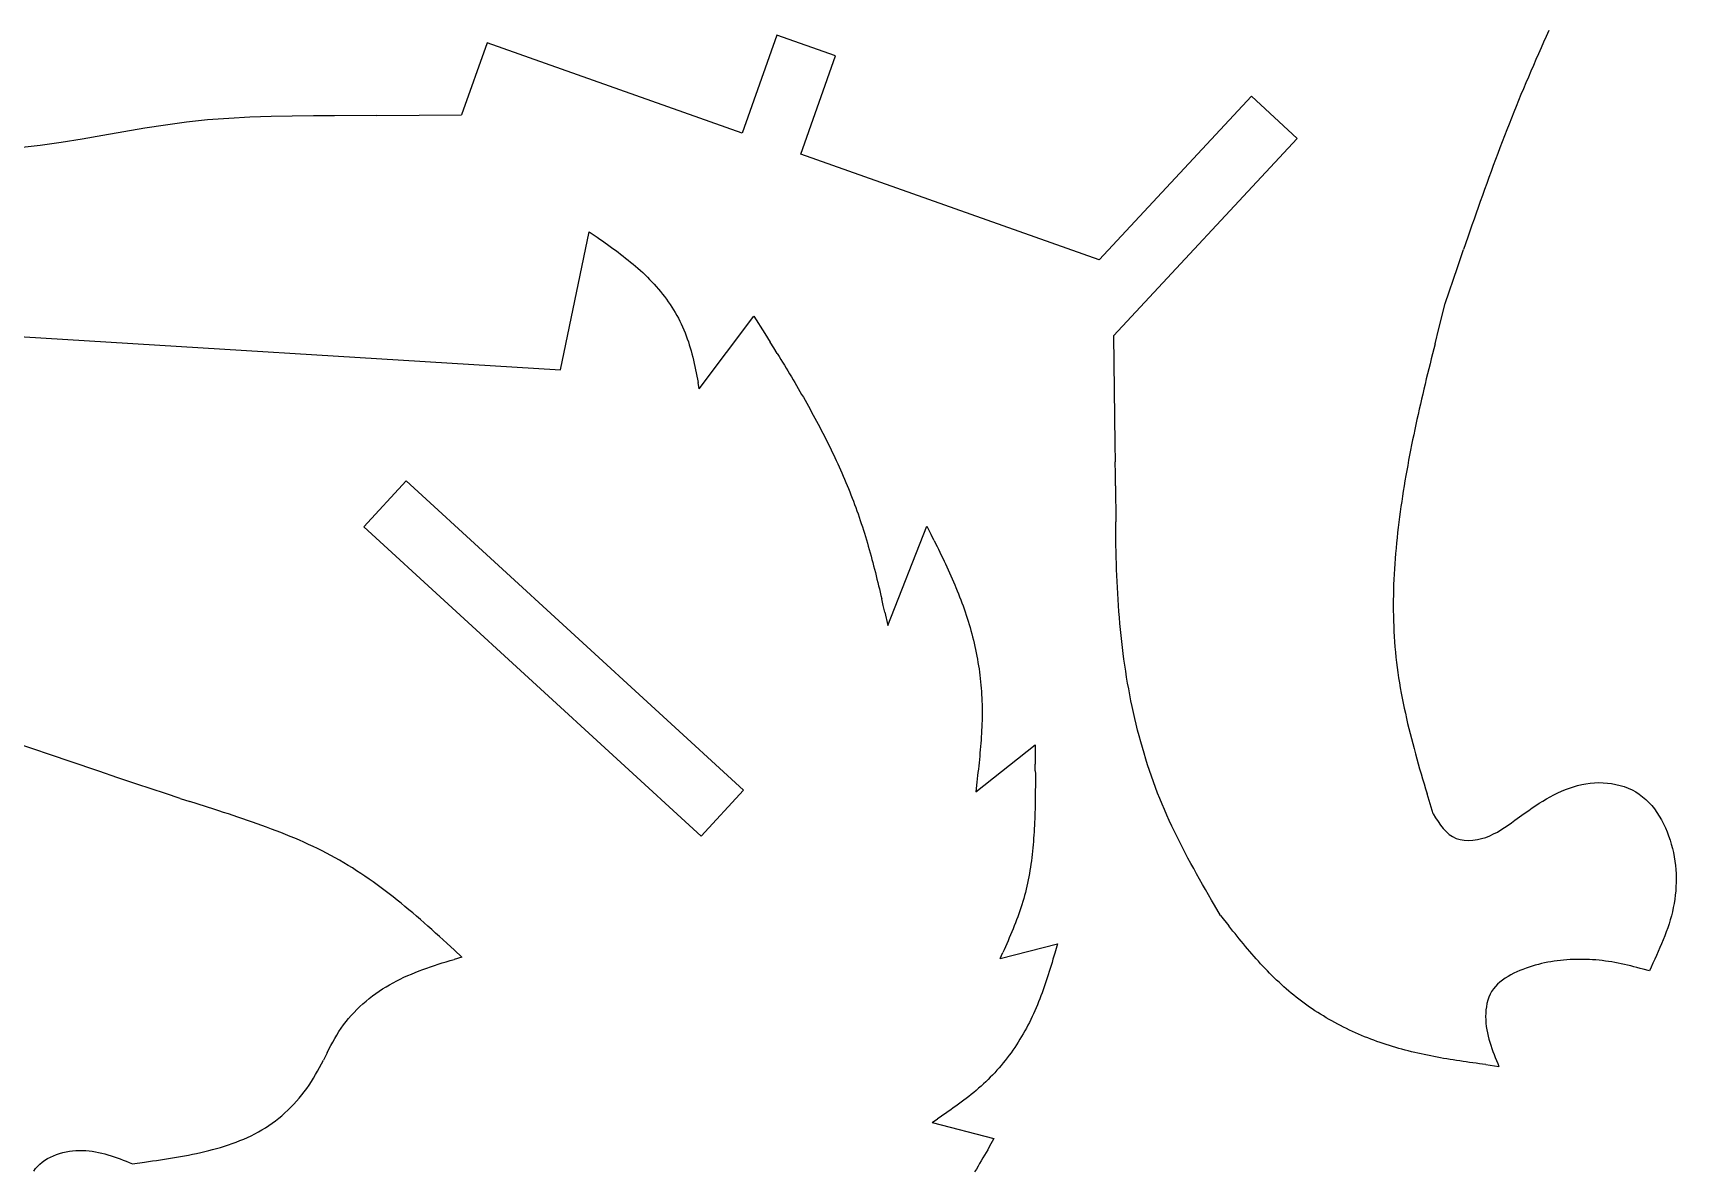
# Model space of a CAD drawing. Extents: x -3475 to 3475, y -2114 to 2114.
# Drawn here: x 2671 to 3430, y -909 to -384 of the extents above; entities that cross this region are included whole.
import ezdxf

# ---------------------------------------------------------------- set-up
doc = ezdxf.new("R2010")
doc.units = 0
doc.header["$MEASUREMENT"] = 0
doc.layers.get('0').update_dxf_attribs({"linetype": 'CONTINUOUS'})

msp = doc.modelspace()

# ---------------------------------------------------------------- linework, layer by layer
for p, q in [((3014.42, -385.25), (2998.37, -430.58)), ((3041.61, -394.88), (3014.42, -385.25)), ((3370.19, -385.86), (3368.97, -388.54)), ((3371.41, -383.19), (3370.19, -385.86)), ((2880.53, -388.85), (2868.74, -422.14)), ((2998.37, -430.58), (2880.53, -388.85)), ((3025.56, -440.21), (3041.61, -394.88)), ((3366.58, -393.89), (3365.39, -396.57)), ((3367.77, -391.21), (3366.58, -393.89)), ((3368.97, -388.54), (3367.77, -391.21)), ((3363.05, -401.95), (3361.89, -404.65)), ((3364.21, -399.26), (3363.05, -401.95)), ((3365.39, -396.57), (3364.21, -399.26)), ((3359.6, -410.05), (3358.48, -412.76)), ((3360.74, -407.35), (3359.6, -410.05)), ((3361.89, -404.65), (3360.74, -407.35)), ((3233.97, -413.42), (3163.45, -489.04)), ((3255.06, -433.09), (3233.97, -413.42)), ((3357.36, -415.47), (3356.25, -418.18)), ((3358.48, -412.76), (3357.36, -415.47)), ((2751.33, -424.47), (2741.6, -425.5)), ((2761.09, -423.73), (2751.33, -424.47)), ((2770.87, -423.21), (2761.09, -423.73)), ((2780.65, -422.87), (2770.87, -423.21)), ((2790.44, -422.66), (2780.65, -422.87)), ((2800.23, -422.55), (2790.44, -422.66)), ((2810.02, -422.49), (2800.23, -422.55)), ((2829.59, -422.4), (2810.02, -422.49)), ((2829.59, -422.4), (2868.74, -422.14)), ((3354.07, -423.63), (3352.99, -426.35)), ((3355.15, -420.9), (3354.07, -423.63)), ((3356.25, -418.18), (3355.15, -420.9)), ((2702.93, -431.64), (2693.28, -433.3)), ((2712.58, -429.95), (2702.93, -431.64)), ((2722.24, -428.32), (2712.58, -429.95)), ((2731.91, -426.8), (2722.24, -428.32)), ((2741.6, -425.5), (2731.91, -426.8)), ((3350.86, -431.82), (3349.81, -434.55)), ((3351.92, -429.08), (3350.86, -431.82)), ((3352.99, -426.35), (3351.92, -429.08)), ((2673.92, -436.22), (2664.2, -437.32)), ((2683.61, -434.85), (2673.92, -436.22)), ((2693.28, -433.3), (2683.61, -434.85)), ((3163.45, -489.04), (3025.56, -440.21)), ((3170.06, -524.25), (3255.06, -433.09)), ((3347.73, -440.04), (3346.7, -442.79)), ((3348.76, -437.3), (3347.73, -440.04)), ((3349.81, -434.55), (3348.76, -437.3)), ((3345.68, -445.54), (3344.66, -448.29)), ((3346.7, -442.79), (3345.68, -445.54)), ((3342.66, -453.8), (3341.66, -456.56)), ((3343.66, -451.04), (3342.66, -453.8)), ((3344.66, -448.29), (3343.66, -451.04)), ((3339.69, -462.09), (3338.71, -464.85)), ((3340.67, -459.32), (3339.69, -462.09)), ((3341.66, -456.56), (3340.67, -459.32)), ((3336.77, -470.39), (3335.8, -473.16)), ((3337.74, -467.62), (3336.77, -470.39)), ((3338.71, -464.85), (3337.74, -467.62)), ((2914.48, -539.9), (2927.69, -476.2)), ((2927.69, -476.2), (2931.37, -478.71)), ((3335.8, -473.16), (3333.89, -478.71)), ((2931.37, -478.71), (2932.59, -479.55)), ((2932.59, -479.55), (2933.81, -480.4)), ((2933.81, -480.4), (2935.03, -481.24)), ((2935.03, -481.24), (2936.24, -482.1)), ((2936.24, -482.1), (2937.45, -482.96)), ((2937.45, -482.96), (2938.66, -483.82)), ((2938.66, -483.82), (2939.85, -484.7)), ((2939.85, -484.7), (2941.04, -485.58)), ((2941.04, -485.58), (2942.23, -486.47)), ((3329.15, -492.61), (3331.98, -484.27)), ((3333.89, -478.71), (3331.98, -484.27)), ((2942.23, -486.47), (2943.41, -487.37)), ((2943.41, -487.37), (2944.57, -488.28)), ((2944.57, -488.28), (2945.73, -489.2)), ((2945.73, -489.2), (2946.88, -490.14)), ((2946.88, -490.14), (2948.02, -491.09)), ((2948.02, -491.09), (2949.15, -492.05)), ((2949.15, -492.05), (2950.27, -493.03)), ((2950.27, -493.03), (2951.37, -494.02)), ((3323.51, -509.3), (3329.15, -492.61)), ((2951.37, -494.02), (2952.47, -495.03)), ((2952.47, -495.03), (2953.55, -496.06)), ((2953.55, -496.06), (2954.61, -497.11)), ((2954.61, -497.11), (2955.66, -498.17)), ((2955.66, -498.17), (2956.69, -499.25)), ((2956.69, -499.25), (2957.71, -500.35)), ((2957.71, -500.35), (2958.71, -501.46)), ((2958.71, -501.46), (2959.69, -502.6)), ((2959.69, -502.6), (2960.65, -503.75)), ((2960.65, -503.75), (2961.59, -504.91)), ((2961.59, -504.91), (2962.51, -506.09)), ((2962.51, -506.09), (2963.4, -507.29)), ((2963.4, -507.29), (2964.28, -508.5)), ((2964.28, -508.5), (2965.12, -509.73)), ((2475.18, -513.03), (2914.48, -539.9)), ((2965.12, -509.73), (2965.95, -510.98)), ((2965.95, -510.98), (2966.74, -512.23)), ((2966.74, -512.23), (2967.51, -513.5)), ((2967.51, -513.5), (2968.25, -514.79)), ((2968.25, -514.79), (2968.96, -516.09)), ((2968.96, -516.09), (2969.65, -517.4)), ((2978.6, -548.69), (3003.85, -515.17)), ((3003.85, -515.17), (3008.86, -523.13)), ((3320.53, -520.91), (3323.51, -509.3)), ((2969.65, -517.4), (2970.3, -518.73)), ((2970.3, -518.73), (2970.92, -520.07)), ((2970.92, -520.07), (2971.5, -521.42)), ((2971.5, -521.42), (2972.06, -522.79)), ((2972.06, -522.79), (2972.59, -524.16)), ((2972.59, -524.16), (2973.08, -525.55)), ((3008.86, -523.13), (3011.35, -527.12)), ((3318.75, -527.88), (3320.53, -520.91)), ((2973.08, -525.55), (2973.56, -526.95)), ((2973.56, -526.95), (2974, -528.36)), ((2974, -528.36), (2974.43, -529.77)), ((2974.43, -529.77), (2974.83, -531.19)), ((2974.83, -531.19), (2975.21, -532.63)), ((3013.01, -529.78), (3011.35, -527.12)), ((3014.66, -532.44), (3013.01, -529.78)), ((3170.06, -524.25), (3170.41, -549.18)), ((3318.75, -527.88), (3317.58, -532.53)), ((2975.21, -532.63), (2975.58, -534.06)), ((2975.58, -534.06), (2975.93, -535.51)), ((2975.93, -535.51), (2976.26, -536.96)), ((2976.26, -536.96), (2976.58, -538.42)), ((2976.58, -538.42), (2976.89, -539.88)), ((3014.66, -532.44), (3015.48, -533.78)), ((3015.48, -533.78), (3016.3, -535.11)), ((3016.3, -535.11), (3017.12, -536.45)), ((3017.12, -536.45), (3017.94, -537.79)), ((3017.94, -537.79), (3018.75, -539.13)), ((3018.75, -539.13), (3019.56, -540.47)), ((3316.43, -537.18), (3315.85, -539.51)), ((3317, -534.86), (3316.43, -537.18)), ((3317.58, -532.53), (3317, -534.86)), ((2976.89, -539.88), (2977.19, -541.34)), ((2977.19, -541.34), (2977.49, -542.81)), ((2977.49, -542.81), (2977.77, -544.28)), ((2977.77, -544.28), (2978.05, -545.75)), ((2978.6, -548.69), (2978.05, -545.75)), ((3019.56, -540.47), (3020.37, -541.82)), ((3020.37, -541.82), (3021.18, -543.16)), ((3021.18, -543.16), (3021.98, -544.51)), ((3021.98, -544.51), (3022.78, -545.86)), ((3022.78, -545.86), (3023.57, -547.21)), ((3314.16, -546.51), (3313.6, -548.84)), ((3314.72, -544.17), (3314.16, -546.51)), ((3315.28, -541.84), (3314.72, -544.17)), ((3315.85, -539.51), (3315.28, -541.84)), ((3023.57, -547.21), (3024.36, -548.56)), ((3024.36, -548.56), (3025.15, -549.92)), ((3025.15, -549.92), (3025.94, -551.28)), ((3025.94, -551.28), (3026.72, -552.64)), ((3026.72, -552.64), (3027.49, -554)), ((3027.49, -554), (3028.26, -555.37)), ((3170.41, -549.18), (3170.8, -574.11)), ((3312.51, -553.51), (3311.97, -555.85)), ((3313.05, -551.18), (3312.51, -553.51)), ((3313.6, -548.84), (3313.05, -551.18)), ((3028.26, -555.37), (3029.03, -556.74)), ((3029.03, -556.74), (3029.8, -558.11)), ((3029.8, -558.11), (3030.55, -559.48)), ((3030.55, -559.48), (3031.31, -560.86)), ((3031.31, -560.86), (3032.06, -562.24)), ((3310.92, -560.54), (3310.4, -562.88)), ((3311.44, -558.19), (3310.92, -560.54)), ((3311.97, -555.85), (3311.44, -558.19)), ((3032.06, -562.24), (3032.8, -563.62)), ((3032.8, -563.62), (3033.54, -565.01)), ((3033.54, -565.01), (3034.27, -566.4)), ((3034.27, -566.4), (3035, -567.79)), ((3035, -567.79), (3035.72, -569.19)), ((3035.72, -569.19), (3036.43, -570.59)), ((3309.39, -567.58), (3308.89, -569.93)), ((3309.89, -565.23), (3309.39, -567.58)), ((3310.4, -562.88), (3309.89, -565.23)), ((3036.43, -570.59), (3037.14, -571.99)), ((3037.14, -571.99), (3037.85, -573.4)), ((3037.85, -573.4), (3038.55, -574.8)), ((3038.55, -574.8), (3039.24, -576.22)), ((3039.24, -576.22), (3039.92, -577.63)), ((3170.8, -574.11), (3170.92, -582.43)), ((3307.46, -577), (3307, -579.36)), ((3307.93, -574.64), (3307.46, -577)), ((3308.4, -572.28), (3307.93, -574.64)), ((3308.89, -569.93), (3308.4, -572.28)), ((3039.92, -577.63), (3040.6, -579.05)), ((3040.6, -579.05), (3041.27, -580.47)), ((3041.27, -580.47), (3041.93, -581.89)), ((3041.93, -581.89), (3042.59, -583.32)), ((3042.59, -583.32), (3043.24, -584.75)), ((3043.24, -584.75), (3043.88, -586.18)), ((3170.98, -587.97), (3170.92, -582.43)), ((3306.11, -584.09), (3305.68, -586.46)), ((3306.55, -581.73), (3306.11, -584.09)), ((3307, -579.36), (3306.55, -581.73)), ((2823.54, -612.57), (2843.04, -591.3)), ((2843.04, -591.3), (2999, -734.22)), ((3043.88, -586.18), (3044.52, -587.62)), ((3044.52, -587.62), (3045.14, -589.06)), ((3045.14, -589.06), (3045.76, -590.5)), ((3045.76, -590.5), (3046.37, -591.95)), ((3046.37, -591.95), (3046.98, -593.4)), ((3171.01, -590.74), (3170.98, -587.97)), ((3171.03, -593.51), (3171.01, -590.74)), ((3304.85, -591.21), (3304.45, -593.59)), ((3305.26, -588.84), (3304.85, -591.21)), ((3305.68, -586.46), (3305.26, -588.84)), ((3046.98, -593.4), (3047.57, -594.85)), ((3047.57, -594.85), (3048.16, -596.3)), ((3048.16, -596.3), (3048.73, -597.76)), ((3048.73, -597.76), (3049.3, -599.22)), ((3049.3, -599.22), (3049.86, -600.69)), ((3171.03, -593.51), (3171.11, -610.13)), ((3303.69, -598.36), (3303.33, -600.75)), ((3304.06, -595.98), (3303.69, -598.36)), ((3304.45, -593.59), (3304.06, -595.98)), ((3049.86, -600.69), (3050.42, -602.15)), ((3050.42, -602.15), (3050.96, -603.62)), ((3050.96, -603.62), (3051.49, -605.1)), ((3051.49, -605.1), (3052.02, -606.57)), ((3052.02, -606.57), (3052.53, -608.05)), ((3302.64, -605.54), (3302.32, -607.94)), ((3302.98, -603.14), (3302.64, -605.54)), ((3303.33, -600.75), (3302.98, -603.14)), ((2979.51, -755.49), (2823.54, -612.57)), ((3052.53, -608.05), (3053.03, -609.54)), ((3053.03, -609.54), (3053.53, -611.02)), ((3053.53, -611.02), (3054.01, -612.51)), ((3054.01, -612.51), (3054.49, -614)), ((3054.49, -614), (3054.96, -615.5)), ((3065.76, -658.07), (3083.82, -612.15)), ((3083.82, -612.15), (3085.84, -616.17)), ((3171.13, -612.9), (3171.11, -610.13)), ((3171.16, -615.67), (3171.13, -612.9)), ((3301.44, -615.14), (3301.18, -617.54)), ((3301.72, -612.74), (3301.44, -615.14)), ((3302.01, -610.33), (3301.72, -612.74)), ((3302.32, -607.94), (3302.01, -610.33)), ((3054.96, -615.5), (3055.42, -616.99)), ((3055.42, -616.99), (3055.87, -618.49)), ((3055.87, -618.49), (3056.32, -619.99)), ((3056.32, -619.99), (3056.75, -621.5)), ((3056.75, -621.5), (3057.18, -623.01)), ((3087.19, -618.86), (3085.84, -616.17)), ((3087.19, -618.86), (3087.85, -620.2)), ((3087.85, -620.2), (3088.52, -621.55)), ((3088.52, -621.55), (3089.18, -622.89)), ((3089.18, -622.89), (3089.84, -624.24)), ((3171.19, -618.44), (3171.16, -615.67)), ((3171.24, -621.21), (3171.19, -618.44)), ((3171.29, -623.98), (3171.24, -621.21)), ((3300.71, -622.36), (3300.49, -624.76)), ((3300.93, -619.95), (3300.71, -622.36)), ((3301.18, -617.54), (3300.93, -619.95)), ((3057.18, -623.01), (3057.6, -624.51)), ((3057.6, -624.51), (3058.02, -626.03)), ((3058.02, -626.03), (3058.43, -627.54)), ((3058.43, -627.54), (3058.83, -629.05)), ((3058.83, -629.05), (3059.23, -630.57)), ((3089.84, -624.24), (3090.49, -625.59)), ((3090.49, -625.59), (3091.14, -626.94)), ((3091.14, -626.94), (3091.79, -628.3)), ((3091.79, -628.3), (3092.43, -629.66)), ((3092.43, -629.66), (3093.06, -631.01)), ((3171.35, -626.75), (3171.29, -623.98)), ((3171.43, -629.52), (3171.35, -626.75)), ((3171.52, -632.29), (3171.43, -629.52)), ((3300.13, -629.58), (3299.97, -631.99)), ((3300.3, -627.17), (3300.13, -629.58)), ((3300.49, -624.76), (3300.3, -627.17)), ((3059.23, -630.57), (3059.62, -632.09)), ((3059.62, -632.09), (3060.01, -633.61)), ((3060.01, -633.61), (3060.39, -635.13)), ((3060.39, -635.13), (3060.77, -636.65)), ((3060.77, -636.65), (3061.15, -638.18)), ((3093.06, -631.01), (3093.69, -632.38)), ((3093.69, -632.38), (3094.31, -633.74)), ((3094.31, -633.74), (3094.92, -635.11)), ((3094.92, -635.11), (3095.52, -636.48)), ((3095.52, -636.48), (3096.12, -637.86)), ((3096.12, -637.86), (3096.71, -639.24)), ((3171.63, -635.07), (3171.52, -632.29)), ((3171.75, -637.83), (3171.63, -635.07)), ((3171.89, -640.6), (3171.75, -637.83)), ((3299.72, -636.81), (3299.62, -639.22)), ((3299.83, -634.4), (3299.72, -636.81)), ((3299.97, -631.99), (3299.83, -634.4)), ((3061.15, -638.18), (3061.52, -639.7)), ((3061.52, -639.7), (3061.88, -641.23)), ((3061.88, -641.23), (3062.25, -642.76)), ((3062.25, -642.76), (3062.61, -644.29)), ((3062.61, -644.29), (3062.96, -645.82)), ((3096.71, -639.24), (3097.29, -640.62)), ((3097.29, -640.62), (3097.86, -642.01)), ((3097.86, -642.01), (3098.41, -643.4)), ((3098.41, -643.4), (3098.96, -644.8)), ((3098.96, -644.8), (3099.5, -646.2)), ((3172.04, -643.37), (3171.89, -640.6)), ((3172.21, -646.14), (3172.04, -643.37)), ((3299.49, -644.03), (3299.46, -646.44)), ((3299.54, -641.62), (3299.49, -644.03)), ((3299.62, -639.22), (3299.54, -641.62)), ((3063.67, -648.88), (3062.96, -645.82)), ((3064.37, -651.94), (3063.67, -648.88)), ((3064.37, -651.94), (3065.76, -658.07)), ((3099.5, -646.2), (3100.02, -647.6)), ((3100.02, -647.6), (3100.54, -649.01)), ((3100.54, -649.01), (3101.04, -650.43)), ((3101.04, -650.43), (3101.53, -651.85)), ((3101.53, -651.85), (3102, -653.28)), ((3102, -653.28), (3102.46, -654.71)), ((3172.4, -648.91), (3172.21, -646.14)), ((3172.6, -651.67), (3172.4, -648.91)), ((3172.83, -654.44), (3172.6, -651.67)), ((3299.46, -646.44), (3299.45, -648.84)), ((3299.45, -648.84), (3299.46, -651.24)), ((3299.46, -651.24), (3299.49, -653.64)), ((3102.46, -654.71), (3102.91, -656.15)), ((3102.91, -656.15), (3103.35, -657.59)), ((3103.35, -657.59), (3103.77, -659.04)), ((3103.77, -659.04), (3104.18, -660.49)), ((3104.18, -660.49), (3104.57, -661.94)), ((3173.07, -657.2), (3172.83, -654.44)), ((3173.33, -659.96), (3173.07, -657.2)), ((3173.61, -662.72), (3173.33, -659.96)), ((3299.49, -653.64), (3299.55, -656.04)), ((3299.55, -656.04), (3299.64, -658.44)), ((3299.64, -658.44), (3299.75, -660.83)), ((3299.75, -660.83), (3299.88, -663.23)), ((3104.57, -661.94), (3104.95, -663.4)), ((3104.95, -663.4), (3105.32, -664.86)), ((3105.32, -664.86), (3105.67, -666.33)), ((3105.67, -666.33), (3106.01, -667.8)), ((3106.01, -667.8), (3106.33, -669.27)), ((3173.91, -665.47), (3173.61, -662.72)), ((3174.24, -668.23), (3173.91, -665.47)), ((3174.58, -670.98), (3174.24, -668.23)), ((3299.88, -663.23), (3300.04, -665.61)), ((3300.04, -665.61), (3300.23, -668)), ((3300.23, -668), (3300.44, -670.38)), ((3106.33, -669.27), (3106.63, -670.75)), ((3106.63, -670.75), (3106.92, -672.22)), ((3106.92, -672.22), (3107.2, -673.7)), ((3107.2, -673.7), (3107.46, -675.19)), ((3107.46, -675.19), (3107.7, -676.67)), ((3174.95, -673.73), (3174.58, -670.98)), ((3175.34, -676.48), (3174.95, -673.73)), ((3300.44, -670.38), (3300.68, -672.76)), ((3300.68, -672.76), (3300.95, -675.14)), ((3300.95, -675.14), (3301.25, -677.51)), ((3107.7, -676.67), (3107.93, -678.16)), ((3107.93, -678.16), (3108.14, -679.64)), ((3108.14, -679.64), (3108.34, -681.13)), ((3108.34, -681.13), (3108.52, -682.63)), ((3108.52, -682.63), (3108.68, -684.12)), ((3175.75, -679.22), (3175.34, -676.48)), ((3176.19, -681.96), (3175.75, -679.22)), ((3176.65, -684.7), (3176.19, -681.96)), ((3301.25, -677.51), (3301.57, -679.87)), ((3301.57, -679.87), (3301.92, -682.24)), ((3301.92, -682.24), (3302.3, -684.6)), ((3108.68, -684.12), (3108.83, -685.61)), ((3108.83, -685.61), (3108.95, -687.11)), ((3108.95, -687.11), (3109.07, -688.6)), ((3109.07, -688.6), (3109.16, -690.09)), ((3109.16, -690.09), (3109.24, -691.59)), ((3177.13, -687.43), (3176.65, -684.7)), ((3177.64, -690.16), (3177.13, -687.43)), ((3178.18, -692.89), (3177.64, -690.16)), ((3302.3, -684.6), (3302.7, -686.95)), ((3302.7, -686.95), (3303.12, -689.31)), ((3303.12, -689.31), (3303.57, -691.66)), ((3109.24, -691.59), (3109.3, -693.09)), ((3109.3, -693.09), (3109.34, -694.58)), ((3109.34, -694.58), (3109.37, -696.08)), ((3109.37, -696.08), (3109.38, -697.57)), ((3109.38, -697.57), (3109.37, -699.07)), ((3178.75, -695.61), (3178.18, -692.89)), ((3179.33, -698.33), (3178.75, -695.61)), ((3179.95, -701.04), (3179.33, -698.33)), ((3303.57, -691.66), (3304.03, -694)), ((3304.03, -694), (3304.52, -696.35)), ((3304.52, -696.35), (3305.03, -698.69)), ((3305.03, -698.69), (3305.56, -701.03)), ((3109.22, -705.05), (3109.15, -706.55)), ((3109.28, -703.55), (3109.22, -705.05)), ((3109.32, -702.06), (3109.28, -703.55)), ((3109.36, -700.56), (3109.32, -702.06)), ((3109.37, -699.07), (3109.36, -700.56)), ((3180.59, -703.74), (3179.95, -701.04)), ((3181.26, -706.44), (3180.59, -703.74)), ((3181.96, -709.13), (3181.26, -706.44)), ((3305.56, -701.03), (3306.1, -703.37)), ((3306.1, -703.37), (3306.66, -705.7)), ((3306.66, -705.7), (3307.24, -708.03)), ((2687.8, -721.01), (2661.49, -711.98)), ((3106.39, -734.98), (3133.84, -713.32)), ((3108.65, -714.03), (3108.53, -715.52)), ((3108.77, -712.53), (3108.65, -714.03)), ((3108.88, -711.04), (3108.77, -712.53)), ((3108.98, -709.54), (3108.88, -711.04)), ((3109.07, -708.04), (3108.98, -709.54)), ((3109.15, -706.55), (3109.07, -708.04)), ((3133.84, -713.32), (3133.89, -717.77)), ((3182.69, -711.81), (3181.96, -709.13)), ((3183.44, -714.49), (3182.69, -711.81)), ((3307.24, -708.03), (3307.83, -710.36)), ((3307.83, -710.36), (3308.44, -712.69)), ((3308.44, -712.69), (3309.06, -715.01)), ((2700.98, -725.49), (2687.8, -721.01)), ((3107.95, -721.51), (3107.79, -723.01)), ((3108.1, -720.01), (3107.95, -721.51)), ((3108.25, -718.52), (3108.1, -720.01)), ((3108.39, -717.02), (3108.25, -718.52)), ((3108.53, -715.52), (3108.39, -717.02)), ((3133.89, -717.77), (3133.94, -722.23)), ((3184.22, -717.15), (3183.44, -714.49)), ((3185.03, -719.81), (3184.22, -717.15)), ((3185.87, -722.46), (3185.03, -719.81)), ((3309.06, -715.01), (3309.69, -717.34)), ((3309.69, -717.34), (3310.33, -719.66)), ((3310.33, -719.66), (3310.99, -721.98)), ((2709.79, -728.47), (2700.98, -725.49)), ((2718.62, -731.43), (2709.79, -728.47)), ((3107.11, -728.99), (3106.93, -730.49)), ((3107.28, -727.5), (3107.11, -728.99)), ((3107.45, -726), (3107.28, -727.5)), ((3107.62, -724.5), (3107.45, -726)), ((3107.79, -723.01), (3107.62, -724.5)), ((3133.97, -725.2), (3133.94, -722.23)), ((3133.97, -725.2), (3133.98, -726.68)), ((3133.98, -726.68), (3133.98, -728.17)), ((3133.98, -728.17), (3133.98, -729.65)), ((3186.74, -725.09), (3185.87, -722.46)), ((3187.64, -727.72), (3186.74, -725.09)), ((3188.57, -730.33), (3187.64, -727.72)), ((3310.99, -721.98), (3311.65, -724.3)), ((3311.65, -724.3), (3312.32, -726.62)), ((3312.32, -726.62), (3313, -728.94)), ((3313, -728.94), (3313.69, -731.25)), ((2725.26, -733.63), (2718.62, -731.43)), ((2731.91, -735.82), (2725.26, -733.63)), ((2738.58, -738), (2731.91, -735.82)), ((2999, -734.22), (2979.51, -755.49)), ((3106.93, -730.49), (3106.39, -734.98)), ((3133.96, -735.6), (3133.94, -737.09)), ((3133.97, -734.11), (3133.96, -735.6)), ((3133.98, -732.63), (3133.97, -734.11)), ((3133.98, -729.65), (3133.98, -731.14)), ((3133.98, -731.14), (3133.98, -732.63)), ((3189.52, -732.93), (3188.57, -730.33)), ((3190.51, -735.52), (3189.52, -732.93)), ((3191.53, -738.1), (3190.51, -735.52)), ((3313.69, -731.25), (3314.38, -733.57)), ((3314.38, -733.57), (3315.08, -735.88)), ((3317.89, -745.14), (3315.08, -735.88)), ((3371.96, -737.26), (3373.69, -736.34)), ((3373.69, -736.34), (3375.45, -735.47)), ((3375.45, -735.47), (3377.24, -734.66)), ((3377.24, -734.66), (3379.05, -733.91)), ((3379.05, -733.91), (3380.9, -733.22)), ((3380.9, -733.22), (3382.76, -732.6)), ((3382.76, -732.6), (3384.66, -732.06)), ((3384.66, -732.06), (3386.57, -731.61)), ((3386.57, -731.61), (3388.5, -731.24)), ((3388.5, -731.24), (3390.46, -730.96)), ((3390.46, -730.96), (3392.43, -730.79)), ((3392.43, -730.79), (3394.42, -730.72)), ((3394.42, -730.72), (3396.42, -730.76)), ((3396.42, -730.76), (3398.42, -730.9)), ((3398.42, -730.9), (3400.4, -731.15)), ((3400.4, -731.15), (3402.37, -731.52)), ((3402.37, -731.52), (3404.3, -731.99)), ((3404.3, -731.99), (3406.2, -732.58)), ((3406.2, -732.58), (3408.04, -733.28)), ((3408.04, -733.28), (3409.83, -734.1)), ((3409.83, -734.1), (3411.54, -735.03)), ((3411.54, -735.03), (3413.18, -736.09)), ((3413.18, -736.09), (3414.74, -737.25)), ((2738.58, -738), (2743.03, -739.44)), ((2754.2, -743.03), (2743.03, -739.44)), ((2756.43, -743.76), (2754.2, -743.03)), ((2758.67, -744.48), (2756.43, -743.76)), ((2760.9, -745.21), (2758.67, -744.48)), ((3133.83, -743.04), (3133.78, -744.53)), ((3133.86, -741.55), (3133.83, -743.04)), ((3133.9, -740.06), (3133.86, -741.55)), ((3133.92, -738.58), (3133.9, -740.06)), ((3133.94, -737.09), (3133.92, -738.58)), ((3192.58, -740.66), (3191.53, -738.1)), ((3193.65, -743.21), (3192.58, -740.66)), ((3194.76, -745.75), (3193.65, -743.21)), ((3360.46, -744.66), (3362.06, -743.53)), ((3362.06, -743.53), (3363.67, -742.42)), ((3363.67, -742.42), (3365.29, -741.33)), ((3365.29, -741.33), (3366.93, -740.26)), ((3366.93, -740.26), (3368.58, -739.22)), ((3368.58, -739.22), (3370.26, -738.22)), ((3370.26, -738.22), (3371.96, -737.26)), ((3414.74, -737.25), (3416.22, -738.52)), ((3416.22, -738.52), (3417.62, -739.89)), ((3417.62, -739.89), (3418.94, -741.35)), ((3418.94, -741.35), (3420.18, -742.89)), ((3420.18, -742.89), (3421.34, -744.51)), ((2763.13, -745.95), (2760.9, -745.21)), ((2765.35, -746.69), (2763.13, -745.95)), ((2767.57, -747.44), (2765.35, -746.69)), ((2769.79, -748.2), (2767.57, -747.44)), ((2772, -748.97), (2769.79, -748.2)), ((2774.21, -749.75), (2772, -748.97)), ((2776.41, -750.54), (2774.21, -749.75)), ((2778.61, -751.34), (2776.41, -750.54)), ((2780.79, -752.16), (2778.61, -751.34)), ((3133.47, -751.99), (3133.38, -753.48)), ((3133.55, -750.5), (3133.47, -751.99)), ((3133.62, -749), (3133.55, -750.5)), ((3133.68, -747.51), (3133.62, -749)), ((3133.74, -746.02), (3133.68, -747.51)), ((3133.78, -744.53), (3133.74, -746.02)), ((3195.9, -748.27), (3194.76, -745.75)), ((3197.07, -750.78), (3195.9, -748.27)), ((3198.26, -753.27), (3197.07, -750.78)), ((3317.89, -745.14), (3319, -746.92)), ((3319, -746.92), (3320.13, -748.67)), ((3320.13, -748.67), (3321.3, -750.35)), ((3321.3, -750.35), (3322.53, -751.93)), ((3322.53, -751.93), (3323.85, -753.36)), ((3349.25, -752.54), (3350.89, -751.47)), ((3350.89, -751.47), (3352.51, -750.37)), ((3352.51, -750.37), (3354.11, -749.24)), ((3354.11, -749.24), (3355.7, -748.09)), ((3355.7, -748.09), (3358.87, -745.8)), ((3358.87, -745.8), (3360.46, -744.66)), ((3421.34, -744.51), (3422.43, -746.19)), ((3422.43, -746.19), (3423.44, -747.93)), ((3423.44, -747.93), (3424.38, -749.72)), ((3424.38, -749.72), (3425.25, -751.56)), ((3425.25, -751.56), (3426.04, -753.43)), ((2782.97, -752.99), (2780.79, -752.16)), ((2785.14, -753.83), (2782.97, -752.99)), ((2787.31, -754.69), (2785.14, -753.83)), ((2789.46, -755.57), (2787.31, -754.69)), ((2791.6, -756.46), (2789.46, -755.57)), ((2793.73, -757.38), (2791.6, -756.46)), ((2795.85, -758.31), (2793.73, -757.38)), ((2797.96, -759.27), (2795.85, -758.31)), ((2800.06, -760.24), (2797.96, -759.27)), ((3132.95, -759.44), (3132.81, -760.93)), ((3133.07, -757.95), (3132.95, -759.44)), ((3133.19, -756.46), (3133.07, -757.95)), ((3133.29, -754.97), (3133.19, -756.46)), ((3133.38, -753.48), (3133.29, -754.97)), ((3199.48, -755.76), (3198.26, -753.27)), ((3200.72, -758.23), (3199.48, -755.76)), ((3201.98, -760.7), (3200.72, -758.23)), ((3323.85, -753.36), (3325.27, -754.63)), ((3325.27, -754.63), (3326.81, -755.68)), ((3326.81, -755.68), (3328.5, -756.49)), ((3328.5, -756.49), (3330.32, -757.04)), ((3330.32, -757.04), (3332.26, -757.35)), ((3332.26, -757.35), (3334.26, -757.45)), ((3334.26, -757.45), (3336.29, -757.34)), ((3336.29, -757.34), (3338.32, -757.05)), ((3338.32, -757.05), (3340.31, -756.6)), ((3340.31, -756.6), (3342.23, -756.01)), ((3342.23, -756.01), (3344.07, -755.29)), ((3344.07, -755.29), (3345.85, -754.46)), ((3345.85, -754.46), (3347.58, -753.54)), ((3347.58, -753.54), (3349.25, -752.54)), ((3426.04, -753.43), (3426.76, -755.33)), ((3426.76, -755.33), (3427.41, -757.24)), ((3427.41, -757.24), (3427.99, -759.17)), ((3427.99, -759.17), (3428.5, -761.11)), ((2802.14, -761.24), (2800.06, -760.24)), ((2804.21, -762.27), (2802.14, -761.24)), ((2806.26, -763.32), (2804.21, -762.27)), ((2808.3, -764.39), (2806.26, -763.32)), ((2810.33, -765.49), (2808.3, -764.39)), ((2812.34, -766.62), (2810.33, -765.49)), ((2814.33, -767.77), (2812.34, -766.62)), ((3132.14, -766.86), (3131.94, -768.34)), ((3132.33, -765.38), (3132.14, -766.86)), ((3132.5, -763.9), (3132.33, -765.38)), ((3132.66, -762.42), (3132.5, -763.9)), ((3132.81, -760.93), (3132.66, -762.42)), ((3203.26, -763.16), (3201.98, -760.7)), ((3204.55, -765.6), (3203.26, -763.16)), ((3205.87, -768.04), (3204.55, -765.6)), ((3428.5, -761.11), (3428.94, -763.07)), ((3428.94, -763.07), (3429.32, -765.02)), ((3429.32, -765.02), (3429.63, -766.99)), ((3429.63, -766.99), (3429.87, -768.95)), ((2816.3, -768.96), (2814.33, -767.77)), ((2818.26, -770.17), (2816.3, -768.96)), ((2820.21, -771.41), (2818.26, -770.17)), ((2822.14, -772.67), (2820.21, -771.41)), ((2824.05, -773.96), (2822.14, -772.67)), ((2825.95, -775.27), (2824.05, -773.96)), ((3130.97, -774.21), (3130.69, -775.67)), ((3131.24, -772.75), (3130.97, -774.21)), ((3131.49, -771.28), (3131.24, -772.75)), ((3131.72, -769.81), (3131.49, -771.28)), ((3131.94, -768.34), (3131.72, -769.81)), ((3207.2, -770.48), (3205.87, -768.04)), ((3208.54, -772.91), (3207.2, -770.48)), ((3209.9, -775.33), (3208.54, -772.91)), ((3429.87, -768.95), (3430.05, -770.92)), ((3430.05, -770.92), (3430.17, -772.9)), ((3430.17, -772.9), (3430.22, -774.87)), ((3430.22, -774.87), (3430.21, -776.83)), ((2827.84, -776.6), (2825.95, -775.27)), ((2829.71, -777.96), (2827.84, -776.6)), ((2831.58, -779.33), (2829.71, -777.96)), ((2833.43, -780.73), (2831.58, -779.33)), ((2835.27, -782.14), (2833.43, -780.73)), ((2837.1, -783.57), (2835.27, -782.14)), ((3129.37, -781.45), (3128.99, -782.88)), ((3129.73, -780.01), (3129.37, -781.45)), ((3130.07, -778.57), (3129.73, -780.01)), ((3130.39, -777.12), (3130.07, -778.57)), ((3130.69, -775.67), (3130.39, -777.12)), ((3211.27, -777.74), (3209.9, -775.33)), ((3212.64, -780.16), (3211.27, -777.74)), ((3214.03, -782.56), (3212.64, -780.16)), ((3430.01, -780.75), (3429.81, -782.7)), ((3430.14, -778.8), (3430.01, -780.75)), ((3430.21, -776.83), (3430.14, -778.8)), ((2838.92, -785.02), (2837.1, -783.57)), ((2840.73, -786.48), (2838.92, -785.02)), ((2842.53, -787.96), (2840.73, -786.48)), ((2844.33, -789.46), (2842.53, -787.96)), ((2846.11, -790.96), (2844.33, -789.46)), ((3126.8, -789.96), (3126.31, -791.36)), ((3127.27, -788.56), (3126.8, -789.96)), ((3127.73, -787.15), (3127.27, -788.56)), ((3128.17, -785.73), (3127.73, -787.15)), ((3128.59, -784.31), (3128.17, -785.73)), ((3128.99, -782.88), (3128.59, -784.31)), ((3215.42, -784.97), (3214.03, -782.56)), ((3216.81, -787.37), (3215.42, -784.97)), ((3219.61, -792.18), (3216.81, -787.37)), ((3428.89, -788.48), (3428.48, -790.38)), ((3429.26, -786.57), (3428.89, -788.48)), ((3429.57, -784.64), (3429.26, -786.57)), ((3429.81, -782.7), (3429.57, -784.64)), ((2847.89, -792.48), (2846.11, -790.96)), ((2849.67, -794.01), (2847.89, -792.48)), ((2851.43, -795.55), (2849.67, -794.01)), ((2853.19, -797.1), (2851.43, -795.55)), ((2854.95, -798.66), (2853.19, -797.1)), ((3124.22, -796.93), (3123.67, -798.31)), ((3124.76, -795.54), (3124.22, -796.93)), ((3125.29, -794.15), (3124.76, -795.54)), ((3125.81, -792.76), (3125.29, -794.15)), ((3126.31, -791.36), (3125.81, -792.76)), ((3219.61, -792.18), (3223.41, -796.96)), ((3224.36, -798.15), (3223.41, -796.96)), ((3426.92, -796), (3426.31, -797.85)), ((3427.48, -794.14), (3426.92, -796)), ((3428, -792.27), (3427.48, -794.14)), ((3428.48, -790.38), (3428, -792.27)), ((2856.7, -800.23), (2854.95, -798.66)), ((2858.45, -801.8), (2856.7, -800.23)), ((2860.19, -803.38), (2858.45, -801.8)), ((2861.93, -804.96), (2860.19, -803.38)), ((2861.93, -804.96), (2865.41, -808.13)), ((3117.77, -812.03), (3144.21, -805.23)), ((3120.78, -805.19), (3120.18, -806.56)), ((3121.37, -803.81), (3120.78, -805.19)), ((3121.95, -802.44), (3121.37, -803.81)), ((3122.53, -801.07), (3121.95, -802.44)), ((3123.1, -799.69), (3122.53, -801.07)), ((3123.67, -798.31), (3123.1, -799.69)), ((3144.21, -805.23), (3142.97, -809.52)), ((3225.32, -799.34), (3224.36, -798.15)), ((3226.28, -800.52), (3225.32, -799.34)), ((3227.24, -801.71), (3226.28, -800.52)), ((3228.2, -802.89), (3227.24, -801.71)), ((3229.17, -804.06), (3228.2, -802.89)), ((3230.15, -805.24), (3229.17, -804.06)), ((3231.12, -806.4), (3230.15, -805.24)), ((3423.52, -805.16), (3422.75, -806.96)), ((3424.26, -803.34), (3423.52, -805.16)), ((3424.98, -801.52), (3424.26, -803.34)), ((3425.66, -799.69), (3424.98, -801.52)), ((3426.31, -797.85), (3425.66, -799.69)), ((2863.41, -812.96), (2865.24, -812.41)), ((2868.89, -811.32), (2865.24, -812.41)), ((2865.41, -808.13), (2868.89, -811.32)), ((3117.77, -812.03), (3118.98, -809.29)), ((3119.58, -807.93), (3118.98, -809.29)), ((3120.18, -806.56), (3119.58, -807.93)), ((3142.13, -812.37), (3141.7, -813.8)), ((3142.55, -810.95), (3142.13, -812.37)), ((3142.97, -809.52), (3142.55, -810.95)), ((3232.11, -807.56), (3231.12, -806.4)), ((3233.09, -808.72), (3232.11, -807.56)), ((3234.09, -809.87), (3233.09, -808.72)), ((3235.09, -811.01), (3234.09, -809.87)), ((3236.09, -812.14), (3235.09, -811.01)), ((3237.11, -813.27), (3236.09, -812.14)), ((3378.22, -812.75), (3376.74, -812.9)), ((3379.7, -812.63), (3378.22, -812.75)), ((3381.19, -812.53), (3379.7, -812.63)), ((3382.67, -812.46), (3381.19, -812.53)), ((3384.16, -812.41), (3382.67, -812.46)), ((3385.65, -812.39), (3384.16, -812.41)), ((3387.15, -812.4), (3385.65, -812.39)), ((3388.64, -812.43), (3387.15, -812.4)), ((3390.13, -812.49), (3388.64, -812.43)), ((3391.61, -812.57), (3390.13, -812.49)), ((3393.1, -812.68), (3391.61, -812.57)), ((3394.58, -812.81), (3393.1, -812.68)), ((3396.06, -812.97), (3394.58, -812.81)), ((3420.34, -812.36), (3419.51, -814.15)), ((3421.16, -810.56), (3420.34, -812.36)), ((3421.97, -808.77), (3421.16, -810.56)), ((3422.75, -806.96), (3421.97, -808.77)), ((2842.1, -820.68), (2843.81, -819.91)), ((2843.81, -819.91), (2845.54, -819.17)), ((2845.54, -819.17), (2847.29, -818.46)), ((2847.29, -818.46), (2849.04, -817.77)), ((2849.04, -817.77), (2850.81, -817.11)), ((2850.81, -817.11), (2852.59, -816.47)), ((2852.59, -816.47), (2854.37, -815.85)), ((2854.37, -815.85), (2856.17, -815.25)), ((2856.17, -815.25), (2857.97, -814.66)), ((2857.97, -814.66), (2859.78, -814.08)), ((2859.78, -814.08), (2861.59, -813.51)), ((2861.59, -813.51), (2863.41, -812.96)), ((3139.95, -819.48), (3139.49, -820.9)), ((3140.4, -818.07), (3139.95, -819.48)), ((3140.84, -816.65), (3140.4, -818.07)), ((3141.27, -815.22), (3140.84, -816.65)), ((3141.7, -813.8), (3141.27, -815.22)), ((3238.13, -814.39), (3237.11, -813.27)), ((3239.16, -815.5), (3238.13, -814.39)), ((3240.19, -816.61), (3239.16, -815.5)), ((3241.24, -817.7), (3240.19, -816.61)), ((3242.29, -818.78), (3241.24, -817.7)), ((3243.36, -819.85), (3242.29, -818.78)), ((3244.43, -820.92), (3243.36, -819.85)), ((3352.53, -820.3), (3351.23, -821.1)), ((3353.87, -819.55), (3352.53, -820.3)), ((3355.24, -818.85), (3353.87, -819.55)), ((3356.63, -818.19), (3355.24, -818.85)), ((3358.02, -817.58), (3356.63, -818.19)), ((3359.42, -817.01), (3358.02, -817.58)), ((3360.83, -816.48), (3359.42, -817.01)), ((3362.24, -815.98), (3360.83, -816.48)), ((3363.67, -815.53), (3362.24, -815.98)), ((3365.09, -815.1), (3363.67, -815.53)), ((3366.53, -814.72), (3365.09, -815.1)), ((3367.97, -814.37), (3366.53, -814.72)), ((3369.42, -814.05), (3367.97, -814.37)), ((3370.88, -813.76), (3369.42, -814.05)), ((3372.33, -813.5), (3370.88, -813.76)), ((3373.8, -813.27), (3372.33, -813.5)), ((3375.27, -813.07), (3373.8, -813.27)), ((3376.74, -812.9), (3375.27, -813.07)), ((3397.54, -813.16), (3396.06, -812.97)), ((3399.01, -813.37), (3397.54, -813.16)), ((3400.48, -813.61), (3399.01, -813.37)), ((3401.94, -813.87), (3400.48, -813.61)), ((3403.4, -814.16), (3401.94, -813.87)), ((3404.85, -814.46), (3403.4, -814.16)), ((3406.3, -814.78), (3404.85, -814.46)), ((3407.75, -815.11), (3406.3, -814.78)), ((3409.2, -815.46), (3407.75, -815.11)), ((3410.64, -815.82), (3409.2, -815.46)), ((3412.08, -816.19), (3410.64, -815.82)), ((3413.52, -816.57), (3412.08, -816.19)), ((3414.96, -816.95), (3413.52, -816.57)), ((3417.83, -817.72), (3414.96, -816.95)), ((3418.68, -815.94), (3417.83, -817.72)), ((3419.51, -814.15), (3418.68, -815.94)), ((2829.05, -828.17), (2830.61, -827.08)), ((2830.61, -827.08), (2832.19, -826.05)), ((2832.19, -826.05), (2833.79, -825.05)), ((2833.79, -825.05), (2835.41, -824.1)), ((2835.41, -824.1), (2837.06, -823.19)), ((2837.06, -823.19), (2838.72, -822.32)), ((2838.72, -822.32), (2840.4, -821.48)), ((2840.4, -821.48), (2842.1, -820.68)), ((3137.08, -827.91), (3136.56, -829.3)), ((3137.58, -826.51), (3137.08, -827.91)), ((3138.07, -825.12), (3137.58, -826.51)), ((3138.56, -823.71), (3138.07, -825.12)), ((3139.03, -822.31), (3138.56, -823.71)), ((3139.49, -820.9), (3139.03, -822.31)), ((3245.52, -821.97), (3244.43, -820.92)), ((3246.62, -823), (3245.52, -821.97)), ((3247.72, -824.03), (3246.62, -823)), ((3248.84, -825.05), (3247.72, -824.03)), ((3249.97, -826.05), (3248.84, -825.05)), ((3251.12, -827.04), (3249.97, -826.05)), ((3252.27, -828.01), (3251.12, -827.04)), ((3253.44, -828.97), (3252.27, -828.01)), ((3344.91, -827.27), (3344.21, -828.55)), ((3345.72, -826.05), (3344.91, -827.27)), ((3346.65, -824.92), (3345.72, -826.05)), ((3347.67, -823.86), (3346.65, -824.92)), ((3348.78, -822.88), (3347.67, -823.86)), ((3349.97, -821.96), (3348.78, -822.88)), ((3351.23, -821.1), (3349.97, -821.96)), ((2819.03, -836.89), (2820.35, -835.53)), ((2820.35, -835.53), (2821.72, -834.21)), ((2821.72, -834.21), (2823.12, -832.92)), ((2823.12, -832.92), (2824.56, -831.67)), ((2824.56, -831.67), (2826.03, -830.46)), ((2826.03, -830.46), (2827.53, -829.29)), ((2827.53, -829.29), (2829.05, -828.17)), ((3134.36, -834.8), (3133.77, -836.16)), ((3134.93, -833.43), (3134.36, -834.8)), ((3135.49, -832.06), (3134.93, -833.43)), ((3136.03, -830.68), (3135.49, -832.06)), ((3136.56, -829.3), (3136.03, -830.68)), ((3254.63, -829.92), (3253.44, -828.97)), ((3255.82, -830.85), (3254.63, -829.92)), ((3257.03, -831.76), (3255.82, -830.85)), ((3258.25, -832.67), (3257.03, -831.76)), ((3259.48, -833.55), (3258.25, -832.67)), ((3260.73, -834.43), (3259.48, -833.55)), ((3261.98, -835.28), (3260.73, -834.43)), ((3263.25, -836.13), (3261.98, -835.28)), ((3342.49, -834.28), (3342.29, -835.8)), ((3342.77, -832.78), (3342.49, -834.28)), ((3343.15, -831.32), (3342.77, -832.78)), ((3343.63, -829.91), (3343.15, -831.32)), ((3344.21, -828.55), (3343.63, -829.91)), ((2813.06, -844.22), (2814.16, -842.69)), ((2814.16, -842.69), (2815.31, -841.19)), ((2815.31, -841.19), (2816.5, -839.72)), ((2816.5, -839.72), (2817.74, -838.29)), ((2817.74, -838.29), (2819.03, -836.89)), ((3130.56, -842.85), (3129.86, -844.17)), ((3131.24, -841.53), (3130.56, -842.85)), ((3131.9, -840.2), (3131.24, -841.53)), ((3132.54, -838.86), (3131.9, -840.2)), ((3133.16, -837.51), (3132.54, -838.86)), ((3133.77, -836.16), (3133.16, -837.51)), ((3264.53, -836.95), (3263.25, -836.13)), ((3265.82, -837.77), (3264.53, -836.95)), ((3267.12, -838.57), (3265.82, -837.77)), ((3268.43, -839.35), (3267.12, -838.57)), ((3269.74, -840.12), (3268.43, -839.35)), ((3271.07, -840.87), (3269.74, -840.12)), ((3272.41, -841.61), (3271.07, -840.87)), ((3273.75, -842.33), (3272.41, -841.61)), ((3275.11, -843.04), (3273.75, -842.33)), ((3276.47, -843.74), (3275.11, -843.04)), ((3342.18, -837.33), (3342.15, -838.87)), ((3342.15, -838.87), (3342.19, -840.41)), ((3342.29, -835.8), (3342.18, -837.33)), ((3342.19, -840.41), (3342.3, -841.92)), ((3342.3, -841.92), (3342.47, -843.42)), ((2808.24, -852.28), (2809.14, -850.63)), ((2809.14, -850.63), (2810.06, -848.99)), ((2810.06, -848.99), (2811.01, -847.38)), ((2811.01, -847.38), (2812.01, -845.79)), ((2812.01, -845.79), (2813.06, -844.22)), ((3126.09, -850.6), (3125.28, -851.85)), ((3126.88, -849.33), (3126.09, -850.6)), ((3127.65, -848.05), (3126.88, -849.33)), ((3128.41, -846.77), (3127.65, -848.05)), ((3129.14, -845.47), (3128.41, -846.77)), ((3129.86, -844.17), (3129.14, -845.47)), ((3277.84, -844.41), (3276.47, -843.74)), ((3279.22, -845.08), (3277.84, -844.41)), ((3280.6, -845.72), (3279.22, -845.08)), ((3281.99, -846.35), (3280.6, -845.72)), ((3283.39, -846.97), (3281.99, -846.35)), ((3284.79, -847.57), (3283.39, -846.97)), ((3286.2, -848.16), (3284.79, -847.57)), ((3287.62, -848.73), (3286.2, -848.16)), ((3289.04, -849.28), (3287.62, -848.73)), ((3290.47, -849.82), (3289.04, -849.28)), ((3291.9, -850.34), (3290.47, -849.82)), ((3293.33, -850.85), (3291.9, -850.34)), ((3294.77, -851.34), (3293.33, -850.85)), ((3342.47, -843.42), (3342.7, -844.9)), ((3342.7, -844.9), (3342.98, -846.37)), ((3342.98, -846.37), (3343.31, -847.82)), ((3343.31, -847.82), (3343.68, -849.26)), ((3343.68, -849.26), (3344.09, -850.69)), ((3344.09, -850.69), (3344.54, -852.11)), ((2806.51, -855.63), (2804.81, -858.99)), ((2806.51, -855.63), (2807.37, -853.95)), ((2807.37, -853.95), (2808.24, -852.28)), ((3120.96, -857.94), (3120.04, -859.11)), ((3121.86, -856.74), (3120.96, -857.94)), ((3122.74, -855.54), (3121.86, -856.74)), ((3123.61, -854.32), (3122.74, -855.54)), ((3124.45, -853.09), (3123.61, -854.32)), ((3125.28, -851.85), (3124.45, -853.09)), ((3296.21, -851.82), (3294.77, -851.34)), ((3297.66, -852.28), (3296.21, -851.82)), ((3299.11, -852.72), (3297.66, -852.28)), ((3300.57, -853.16), (3299.11, -852.72)), ((3302.02, -853.57), (3300.57, -853.16)), ((3303.48, -853.97), (3302.02, -853.57)), ((3304.95, -854.36), (3303.48, -853.97)), ((3306.41, -854.74), (3304.95, -854.36)), ((3307.88, -855.1), (3306.41, -854.74)), ((3309.36, -855.46), (3307.88, -855.1)), ((3310.83, -855.8), (3309.36, -855.46)), ((3312.31, -856.12), (3310.83, -855.8)), ((3313.79, -856.44), (3312.31, -856.12)), ((3315.27, -856.75), (3313.79, -856.44)), ((3316.76, -857.05), (3315.27, -856.75)), ((3318.24, -857.34), (3316.76, -857.05)), ((3319.73, -857.62), (3318.24, -857.34)), ((3321.23, -857.89), (3319.73, -857.62)), ((3322.72, -858.15), (3321.23, -857.89)), ((3324.21, -858.41), (3322.72, -858.15)), ((3325.71, -858.66), (3324.21, -858.41)), ((3344.54, -852.11), (3345.02, -853.52)), ((3345.02, -853.52), (3345.52, -854.92)), ((3345.52, -854.92), (3346.05, -856.31)), ((3346.05, -856.31), (3346.59, -857.7)), ((3346.59, -857.7), (3347.15, -859.08)), ((2800.29, -867.28), (2801.25, -865.65)), ((2801.25, -865.65), (2802.18, -864.01)), ((2802.18, -864.01), (2803.08, -862.34)), ((2803.08, -862.34), (2803.95, -860.67)), ((2803.95, -860.67), (2804.81, -858.99)), ((3114.19, -865.85), (3113.16, -866.91)), ((3115.21, -864.77), (3114.19, -865.85)), ((3116.21, -863.67), (3115.21, -864.77)), ((3117.19, -862.55), (3116.21, -863.67)), ((3118.16, -861.42), (3117.19, -862.55)), ((3119.11, -860.27), (3118.16, -861.42)), ((3120.04, -859.11), (3119.11, -860.27)), ((3327.21, -858.9), (3325.71, -858.66)), ((3328.71, -859.14), (3327.21, -858.9)), ((3330.21, -859.37), (3328.71, -859.14)), ((3331.71, -859.59), (3330.21, -859.37)), ((3333.22, -859.81), (3331.71, -859.59)), ((3334.72, -860.03), (3333.22, -859.81)), ((3336.22, -860.24), (3334.72, -860.03)), ((3337.73, -860.45), (3336.22, -860.24)), ((3339.24, -860.66), (3337.73, -860.45)), ((3340.75, -860.86), (3339.24, -860.66)), ((3342.25, -861.06), (3340.75, -860.86)), ((3342.25, -861.06), (3348.29, -861.84)), ((3347.15, -859.08), (3347.72, -860.46)), ((3347.72, -860.46), (3348.29, -861.84)), ((2794.85, -875.07), (2796.02, -873.56)), ((2796.02, -873.56), (2797.15, -872.03)), ((2797.15, -872.03), (2798.24, -870.47)), ((2798.24, -870.47), (2799.29, -868.89)), ((2799.29, -868.89), (2800.29, -867.28)), ((3106.63, -872.94), (3105.49, -873.89)), ((3107.75, -871.97), (3106.63, -872.94)), ((3108.86, -871), (3107.75, -871.97)), ((3109.96, -870), (3108.86, -871)), ((3111.04, -868.99), (3109.96, -870)), ((3112.11, -867.96), (3111.04, -868.99)), ((3113.16, -866.91), (3112.11, -867.96)), ((2788.44, -882.09), (2789.8, -880.76)), ((2789.8, -880.76), (2791.12, -879.39)), ((2791.12, -879.39), (2792.4, -877.98)), ((2792.4, -877.98), (2793.65, -876.54)), ((2793.65, -876.54), (2794.85, -875.07)), ((3096.04, -881.06), (3094.83, -881.92)), ((3097.25, -880.2), (3096.04, -881.06)), ((3098.46, -879.32), (3097.25, -880.2)), ((3099.65, -878.44), (3098.46, -879.32)), ((3100.84, -877.55), (3099.65, -878.44)), ((3102.02, -876.65), (3100.84, -877.55)), ((3103.19, -875.74), (3102.02, -876.65)), ((3104.35, -874.82), (3103.19, -875.74)), ((3105.49, -873.89), (3104.35, -874.82)), ((2779.61, -889.23), (2781.16, -888.15)), ((2781.16, -888.15), (2782.68, -887.02)), ((2782.68, -887.02), (2784.17, -885.86)), ((2784.17, -885.86), (2785.63, -884.64)), ((2785.63, -884.64), (2787.05, -883.39)), ((2787.05, -883.39), (2788.44, -882.09)), ((3086.22, -887.81), (3088.69, -886.14)), ((3086.22, -887.81), (3114.83, -895.2)), ((3089.92, -885.3), (3088.69, -886.14)), ((3091.15, -884.46), (3089.92, -885.3)), ((3092.38, -883.62), (3091.15, -884.46)), ((3093.61, -882.77), (3092.38, -883.62)), ((3094.83, -881.92), (3093.61, -882.77)), ((2764.5, -896.88), (2766.26, -896.19)), ((2766.26, -896.19), (2768, -895.47)), ((2768, -895.47), (2769.73, -894.71)), ((2769.73, -894.71), (2771.44, -893.9)), ((2771.44, -893.9), (2773.12, -893.06)), ((2773.12, -893.06), (2774.78, -892.17)), ((2774.78, -892.17), (2776.42, -891.24)), ((2776.42, -891.24), (2778.03, -890.26)), ((2778.03, -890.26), (2779.61, -889.23)), ((3114.83, -895.2), (3112.66, -899.07)), ((2677.31, -904.5), (2678.63, -903.8)), ((2678.63, -903.8), (2679.99, -903.17)), ((2679.99, -903.17), (2681.41, -902.61)), ((2681.41, -902.61), (2682.86, -902.12)), ((2682.86, -902.12), (2684.35, -901.71)), ((2684.35, -901.71), (2685.86, -901.36)), ((2685.86, -901.36), (2687.39, -901.09)), ((2687.39, -901.09), (2688.92, -900.88)), ((2688.92, -900.88), (2690.46, -900.75)), ((2690.46, -900.75), (2691.99, -900.68)), ((2691.99, -900.68), (2693.51, -900.68)), ((2693.51, -900.68), (2695.02, -900.75)), ((2695.02, -900.75), (2696.51, -900.88)), ((2696.51, -900.88), (2697.99, -901.07)), ((2697.99, -901.07), (2699.46, -901.31)), ((2699.46, -901.31), (2700.92, -901.6)), ((2700.92, -901.6), (2702.37, -901.93)), ((2702.37, -901.93), (2703.8, -902.3)), ((2703.8, -902.3), (2705.24, -902.71)), ((2705.24, -902.71), (2706.66, -903.16)), ((2706.66, -903.16), (2708.08, -903.63)), ((2708.08, -903.63), (2709.49, -904.13)), ((2735.12, -904.17), (2736.98, -903.86)), ((2736.98, -903.86), (2738.84, -903.53)), ((2738.84, -903.53), (2740.69, -903.2)), ((2740.69, -903.2), (2742.55, -902.84)), ((2742.55, -902.84), (2744.4, -902.47)), ((2744.4, -902.47), (2746.25, -902.08)), ((2746.25, -902.08), (2748.1, -901.67)), ((2748.1, -901.67), (2749.95, -901.24)), ((2749.95, -901.24), (2751.8, -900.79)), ((2751.8, -900.79), (2753.64, -900.32)), ((2753.64, -900.32), (2755.47, -899.82)), ((2755.47, -899.82), (2757.3, -899.29)), ((2757.3, -899.29), (2759.12, -898.73)), ((2759.12, -898.73), (2760.92, -898.15)), ((2760.92, -898.15), (2762.72, -897.53)), ((2762.72, -897.53), (2764.5, -896.88)), ((3110.47, -902.92), (3109.73, -904.2)), ((3111.2, -901.64), (3110.47, -902.92)), ((3111.94, -900.35), (3111.2, -901.64)), ((3112.66, -899.07), (3111.94, -900.35)), ((2670.92, -910.23), (2671.8, -909.11)), ((2671.8, -909.11), (2672.75, -908.04)), ((2672.75, -908.04), (2673.77, -907.05)), ((2673.77, -907.05), (2674.88, -906.12)), ((2674.88, -906.12), (2676.06, -905.27)), ((2676.06, -905.27), (2677.31, -904.5)), ((2709.49, -904.13), (2710.9, -904.64)), ((2710.9, -904.64), (2712.31, -905.17)), ((2712.31, -905.17), (2713.71, -905.72)), ((2713.71, -905.72), (2715.11, -906.27)), ((2715.11, -906.27), (2716.51, -906.83)), ((2716.51, -906.83), (2722.1, -906.09)), ((2722.1, -906.09), (2723.96, -905.83)), ((2723.96, -905.83), (2725.82, -905.58)), ((2725.82, -905.58), (2727.68, -905.31)), ((2727.68, -905.31), (2729.54, -905.04)), ((2729.54, -905.04), (2731.4, -904.76)), ((2731.4, -904.76), (2733.26, -904.47)), ((2733.26, -904.47), (2735.12, -904.17)), ((3106.7, -909.29), (3105.92, -910.55)), ((3107.47, -908.02), (3106.7, -909.29)), ((3108.23, -906.75), (3107.47, -908.02)), ((3108.98, -905.48), (3108.23, -906.75)), ((3109.73, -904.2), (3108.98, -905.48))]:
    msp.add_line(p, q)

doc.saveas('drawing.dxf')
